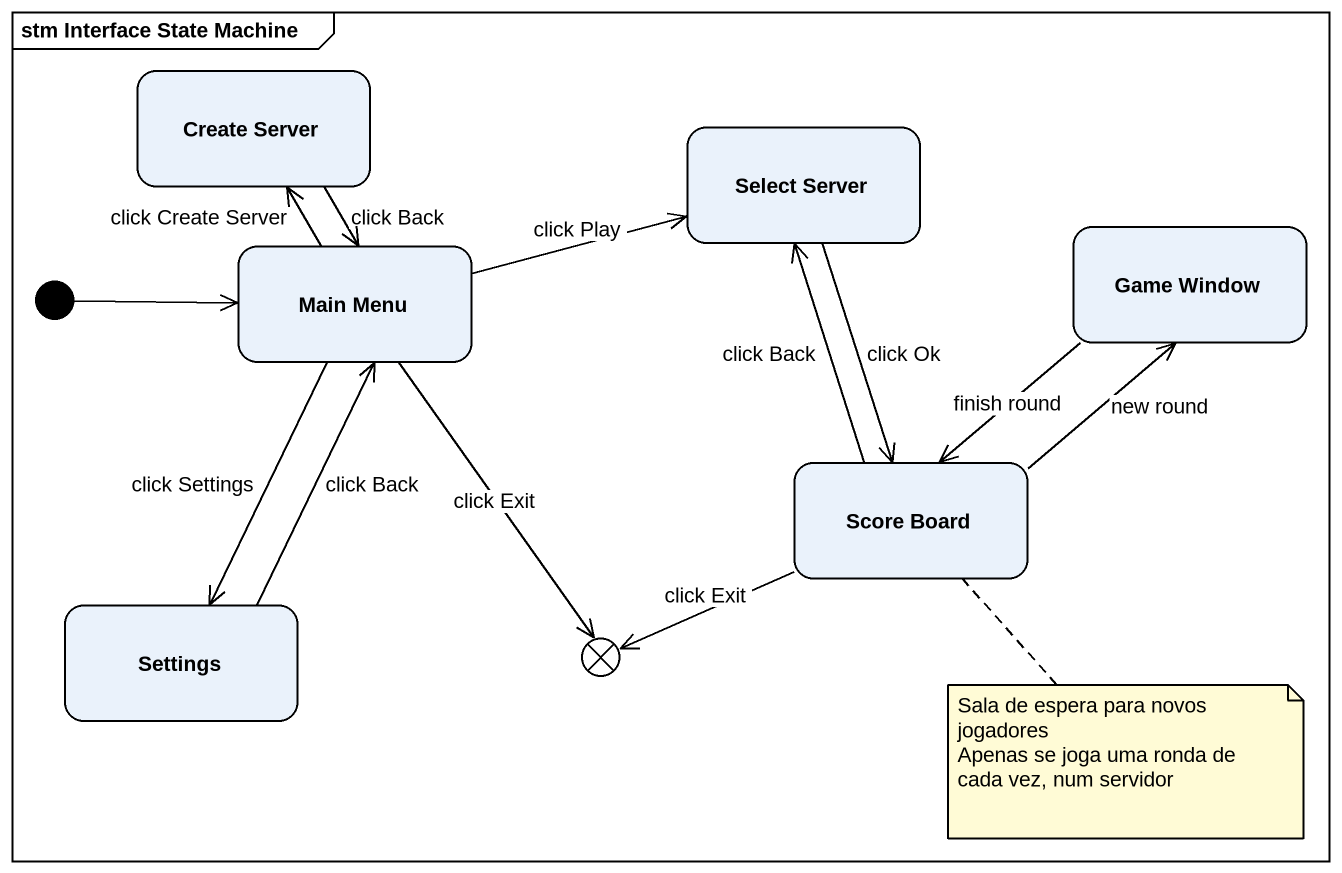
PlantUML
@startuml
mainframe stm Interface State Machine
hide empty description
state "Create Server" as Create_Server
state "Select Server" as Select_Server
state "Main Menu" as Main_Menu
state "Game Window" as Game_Window
state "Score Board" as Score_Board
state Settings
state exit1 <<choice>>
[*] -right-> Main_Menu
Create_Server --> Main_Menu : click Back
Select_Server --> Score_Board : click Ok
Main_Menu -up-> Create_Server : click Create Server
Main_Menu -right-> Select_Server : click Play
Main_Menu --> Settings : click Settings
Main_Menu --> exit1 : click Exit
Game_Window --> Score_Board : finish round
Score_Board -up-> Select_Server : click Back
Score_Board -up-> Game_Window : new round
Score_Board -left-> exit1 : click Exit
Settings -up-> Main_Menu : click Back
note bottom of Score_Board
  Sala de espera para novos jogadores
  Apenas se joga uma ronda de cada vez, num servidor
end note
@enduml
